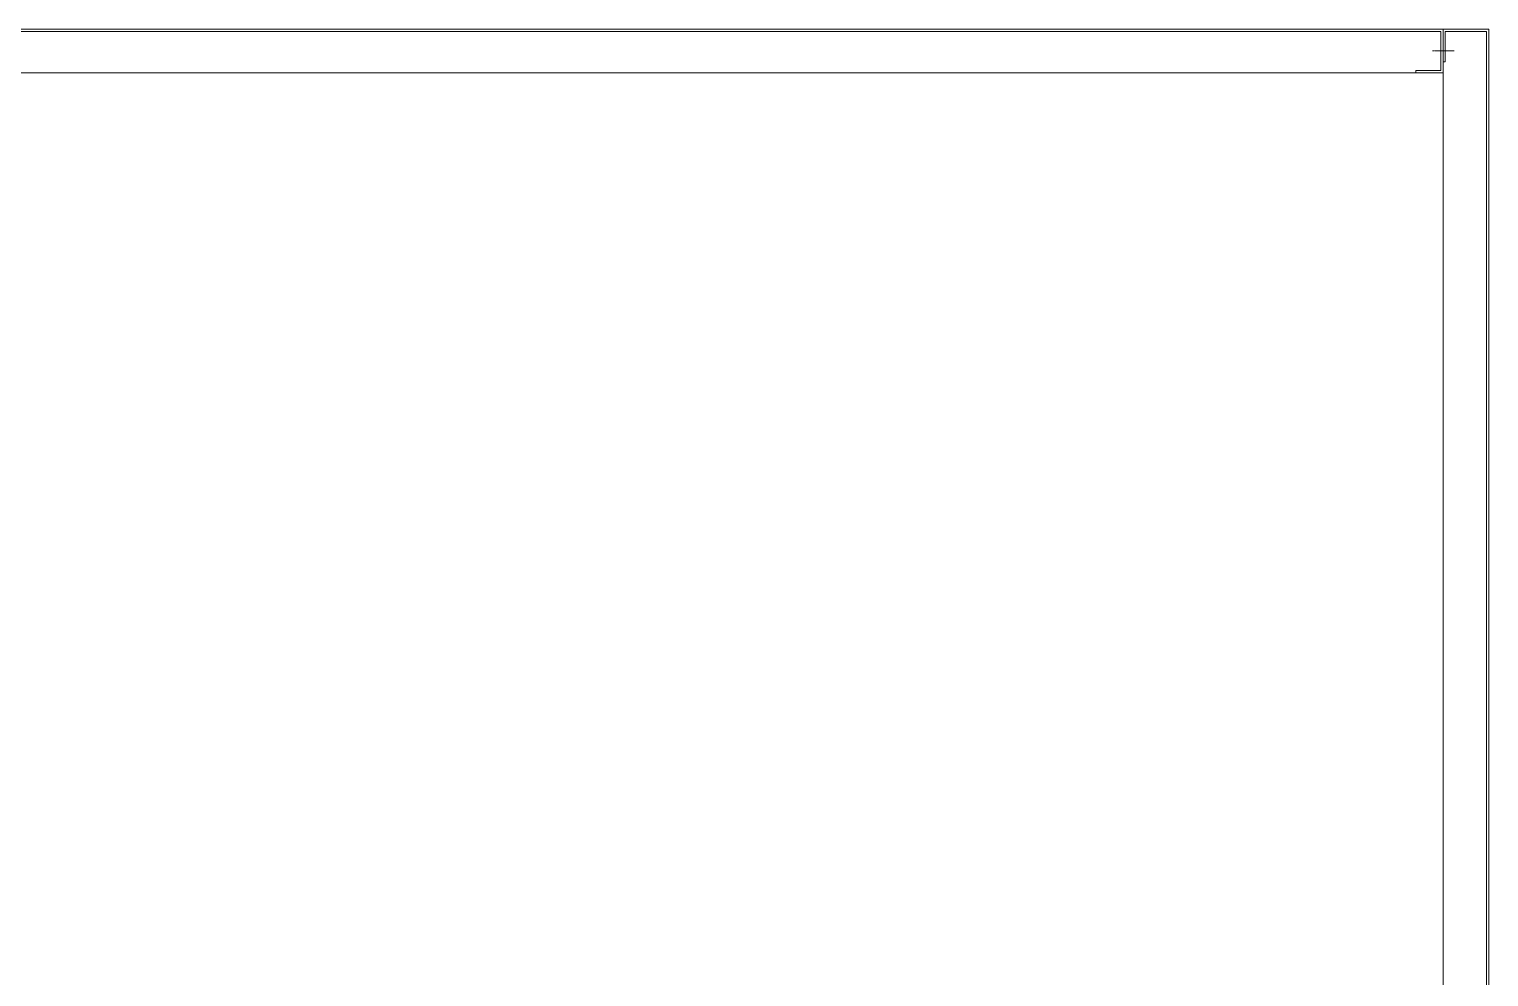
# Model space of a CAD drawing. Header units: millimetres. Extents: x -17070 to 60889, y -291348 to 42394.
# Drawn here: x 52024 to 53365, y 30711 to 31581 of the extents above; entities that cross this region are included whole.
import ezdxf

# ---------------------------------------------------------------- set-up
doc = ezdxf.new("R2010")
doc.units = ezdxf.units.MM
doc.linetypes.add('CENTER', pattern=[2, 1.25, -0.25, 0.25, -0.25])
doc.layers.add('center', color=1, linetype='CENTER')

# ---------------------------------------------------------------- blocks, each defined once
blk = doc.blocks.new('2')
at = {"lineweight": 20}
for p, q in [((51164.6, 31581.2), (53364.6, 31581.2)), ((53320.6, 31579.2), (51208.6, 31579.2)), ((53320.6, 31579.2), (53320.6, 31543.2)), ((53322.6, 29281.2), (53322.6, 31581.2)), ((53362.6, 31579.2), (53324.6, 31579.2)), ((53324.6, 31579.2), (53324.6, 31551.2)), ((53362.6, 31579.2), (53362.6, 29306.2)), ((53364.6, 31581.2), (53364.6, 29281.2)), ((53322.6, 31551.2), (53324.6, 31551.2)), ((51206.6, 31541.2), (53322.6, 31541.2)), ((53320.6, 31543.2), (53297.6, 31543.2)), ((53297.6, 31541.2), (53297.6, 31543.2))]:
    blk.add_line(p, q, dxfattribs=at)
at = {"color": 7, "lineweight": 20}
for p, q in [((53322.6, 31578.1), (53322.6, 29336.3)), ((53364.6, 29336.3), (53364.6, 31578.1))]:
    blk.add_line(p, q, dxfattribs=at)
at = {"color": 7, "lineweight": 20, "ltscale": 0.010655}
blk.add_line((53364.6, 31565.3), (53364.6, 31578.1), dxfattribs=at)
at = {"color": 7, "lineweight": 20, "ltscale": 0.003429}
blk.add_line((53364.6, 31565.3), (53364.6, 31561.2), dxfattribs=at)
at = {"layer": 'center', "lineweight": 20}
blk.add_line((53332.7, 31561.2), (53312.7, 31561.2), dxfattribs=at)

msp = doc.modelspace()

# ---------------------------------------------------------------- block references
msp.add_blockref('2', (0, 0))

doc.saveas('drawing.dxf')
